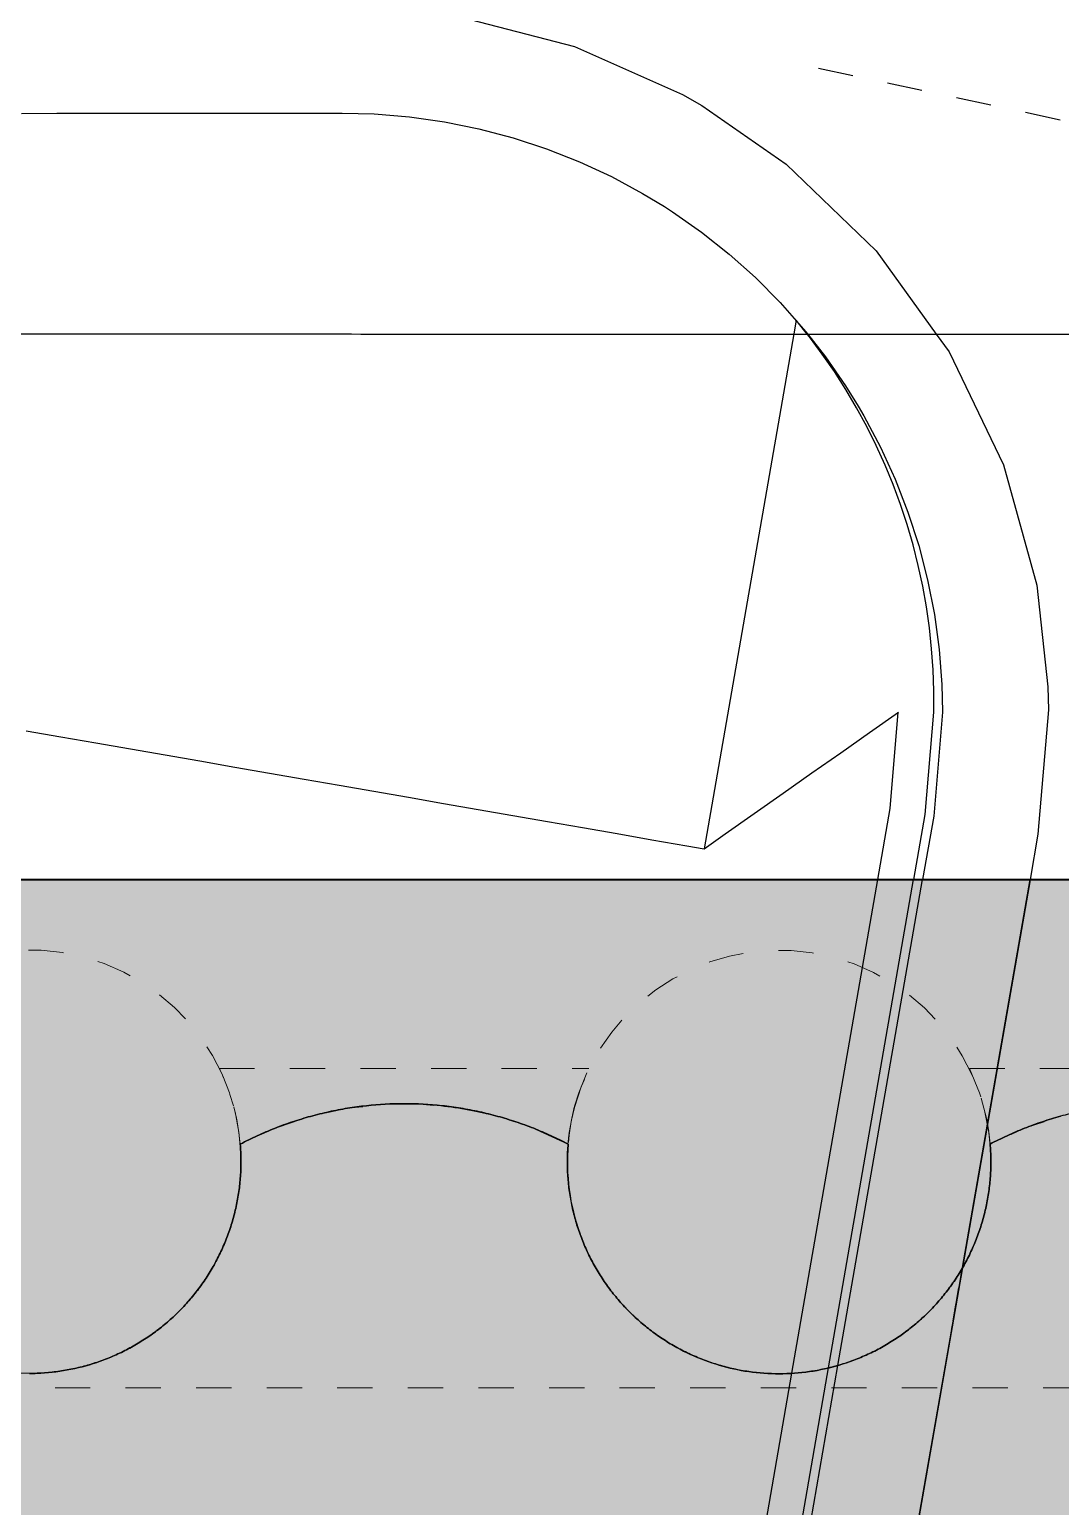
# Model space of a CAD drawing. Header units: metres. Extents: x -1147 to -802, y 5 to 567.
# Drawn here: x -1032.064 to -1029.143, y 544.278 to 548.462 of the extents above; entities that cross this region are included whole.
import ezdxf

# ---------------------------------------------------------------- set-up
doc = ezdxf.new("R2010")
doc.units = ezdxf.units.M
doc.linetypes.add('IMPORT-LNMK-LineTurn _3_', pattern=[0.0012, 0.0006, -0.0006])
doc.linetypes.add('JacobsDash', pattern=[0.0045, 0.003, -0.0015])
for name, color, linetype, lineweight in [('A-FLOR', 7, 'Continuous', 50), ('A-FLOR-PATT', 7, 'Continuous', 40), ('A-GENM', 7, 'Continuous', 35), ('A-GENM-HDLN', 7, 'JacobsDash', 15), ('S-BEAM', 7, 'Continuous', 50), ('S-BEAM-HDLN', 7, 'JacobsDash', 15), ('S-FNDN-HDLN', 7, 'JacobsDash', 15)]:
    doc.layers.add(name, color=color, linetype=linetype, lineweight=lineweight)

# ---------------------------------------------------------------- blocks, each defined once
blk = doc.blocks.new('T2DPAA-T2D-C3S-RW-M2D-100010_dwg-40802999-DRG-2873010 - GENERAL ARRANGEMENT PLAN')
at = {"color": 9, "lineweight": 25, "true_color": 0xc3c3c3}
for p, q in [((53.3683, -596.1241), (53.3771, -596.2237)), ((53.3771, -596.2237), (53.3858, -596.3233)), ((53.3858, -596.3233), (53.3945, -596.423)), ((53.3945, -596.423), (53.4032, -596.5226)), ((53.4032, -596.5226), (53.4119, -596.6222)), ((53.4119, -596.6222), (53.4206, -596.7218)), ((53.4206, -596.7218), (53.4294, -596.8214)), ((53.4294, -596.8214), (53.4381, -596.9211)), ((53.4381, -596.9211), (53.4468, -597.0207)), ((53.4468, -597.0207), (53.4555, -597.1203)), ((53.4555, -597.1203), (53.4642, -597.2199)), ((53.4642, -597.2199), (53.4729, -597.3195)), ((53.4729, -597.3195), (53.4817, -597.4192)), ((53.4817, -597.4192), (53.4904, -597.5188)), ((53.4904, -597.5188), (53.4991, -597.6184)), ((53.4991, -597.6184), (53.5078, -597.718)), ((53.5078, -597.718), (53.5165, -597.8176)), ((53.5165, -597.8176), (53.5252, -597.9172)), ((53.5252, -597.9172), (53.5339, -598.0169)), ((55.0132, -597.9376), (53.5383, -598.0667)), ((55.0525, -597.9342), (55.0132, -597.9376)), ((55.0229, -597.9743), (55.0525, -597.9342)), ((55.0232, -597.9752), (54.9737, -598.0408)), ((54.979, -598.0302), (55.0166, -597.9829)), ((55.0166, -597.9829), (55.0229, -597.9743)), ((53.5339, -598.0169), (53.5383, -598.0667)), ((54.9737, -598.0408), (54.909, -598.117)), ((54.9397, -598.0761), (54.979, -598.0302)), ((53.5383, -598.0667), (53.5945, -598.1138)), ((54.8989, -598.1206), (54.9397, -598.0761)), ((53.5945, -598.1138), (53.6711, -598.1781)), ((54.8566, -598.1636), (54.8989, -598.1206)), ((54.909, -598.117), (54.8626, -598.1664)), ((53.6711, -598.1781), (53.7477, -598.2424)), ((54.8128, -598.205), (54.8566, -598.1636)), ((54.8626, -598.1664), (54.8398, -598.1892)), ((54.8398, -598.1892), (54.7666, -598.2573)), ((54.7675, -598.2448), (54.8128, -598.205)), ((53.7477, -598.2424), (53.8243, -598.3067)), ((54.7666, -598.2573), (54.6894, -598.3209)), ((54.7209, -598.2829), (54.7675, -598.2448)), ((54.6731, -598.3193), (54.7209, -598.2829)), ((53.8243, -598.3067), (53.9009, -598.371)), ((54.6894, -598.3209), (54.6087, -598.3798)), ((54.624, -598.3539), (54.6731, -598.3193)), ((55.1168, -598.3276), (55.0771, -598.3761)), ((53.9009, -598.371), (53.9775, -598.4352)), ((54.5223, -598.4178), (54.5737, -598.3868)), ((54.6087, -598.3798), (54.5246, -598.434)), ((54.5737, -598.3868), (54.624, -598.3539)), ((55.0771, -598.3761), (54.8074, -598.607)), ((54.4699, -598.447), (54.5223, -598.4178)), ((53.9775, -598.4352), (54.0541, -598.4995)), ((54.4165, -598.4742), (54.4699, -598.447)), ((54.5246, -598.434), (54.4375, -598.483)), ((53.7842, -598.5471), (54.0537, -598.4992)), ((54.3072, -598.5229), (54.3623, -598.4995)), ((54.4375, -598.483), (54.3477, -598.5269)), ((54.3623, -598.4995), (54.4165, -598.4742)), ((53.5803, -598.5649), (53.7842, -598.5471)), ((54.1948, -598.5636), (54.2513, -598.5442)), ((54.2513, -598.5442), (54.3072, -598.5229)), ((54.3477, -598.5269), (54.2554, -598.5654)), ((52.1659, -598.6887), (53.5803, -598.5649)), ((54.0799, -598.5957), (53.7929, -598.6467)), ((54.08, -598.5961), (54.1377, -598.5809)), ((54.161, -598.5985), (54.0865, -598.6203)), ((54.1377, -598.5809), (54.1948, -598.5636)), ((54.2554, -598.5654), (54.161, -598.5985)), ((54.0863, -598.6198), (53.7951, -598.6716)), ((54.8074, -598.607), (54.502, -598.7861)), ((52.2078, -598.7854), (53.6063, -598.663)), ((53.7929, -598.6467), (53.6063, -598.663)), ((53.7951, -598.6716), (53.6128, -598.6875)), ((52.2212, -598.8093), (53.6128, -598.6875)), ((54.502, -598.7861), (54.2318, -598.8906)), ((54.2318, -598.8906), (54.1698, -598.9085)), ((54.1698, -598.9085), (53.8212, -598.9705)), ((53.8212, -598.9705), (53.6911, -598.9818)), ((52.5794, -599.0791), (53.6911, -598.9818))]:
    blk.add_line(p, q, dxfattribs=at)
at = {"color": 254, "lineweight": 25, "true_color": 0xd5d5d5}
for p, q in [((49.4845, -598.9233), (52.1659, -598.6887)), ((49.4932, -599.0229), (52.2078, -598.7854)), ((49.4954, -599.0478), (52.2212, -598.8093)), ((49.5215, -599.3466), (52.3972, -599.095)), ((52.3994, -599.0948), (52.4248, -599.0926)), ((52.4269, -599.0925), (52.455, -599.09)), ((52.4566, -599.0898), (52.4873, -599.0872)), ((52.4886, -599.0871), (52.5218, -599.0841)), ((52.5226, -599.0841), (52.5582, -599.081)), ((52.5585, -599.0809), (52.5794, -599.0791))]:
    blk.add_line(p, q, dxfattribs=at)
at = {"color": 9, "lineweight": 25, "true_color": 0xc3c3c3, "flags": 128}
for points in [[(55.0552, -595.6618), (55.081, -595.7584), (55.1067, -595.8551), (55.1325, -595.9517), (55.1583, -596.0483), (55.1841, -596.1449), (55.2098, -596.2415), (55.2356, -596.3382), (55.2614, -596.4348), (55.2872, -596.5314), (55.2894, -596.5399), (55.3106, -596.6286), (55.3282, -596.727), (55.3401, -596.8263), (55.3461, -596.9261), (55.3462, -597.0261), (55.3404, -597.1259), (55.3288, -597.2252), (55.3114, -597.3237), (55.2882, -597.4209), (55.2678, -597.4906), (55.2593, -597.5167), (55.2248, -597.6105), (55.1849, -597.7022), (55.1397, -597.7914), (55.0893, -597.8777), (55.0339, -597.961), (55.0232, -597.9752)], [(54.5501, -592.6044), (54.8079, -593.5706), (54.8714, -593.8088), (55.5793, -596.4626), (55.6383, -596.7926), (55.6413, -597.1278), (55.5882, -597.4589), (55.5723, -597.5193), (55.473, -597.7936), (55.3006, -598.1029), (55.1168, -598.3276)]]:
    blk.add_lwpolyline(points, dxfattribs=at)
at = {"color": 9, "linetype": 'IMPORT-LNMK-LineTurn _3_', "lineweight": 25, "true_color": 0xc3c3c3, "flags": 128}
blk.add_lwpolyline([(55.759, -597.8117), (55.8005, -598.6438), (55.7816, -599.4767), (55.7024, -600.3061), (55.6814, -600.4522)], dxfattribs=at)
blk = doc.blocks.new('T2DPAA-T2D-PWC-RW-M2D-100010_RoadDesign_rvt-1-DRG-2873010 - GENERAL ARRANGEMENT PLAN')
at = {"color": 254, "lineweight": 18, "true_color": 0xe3e3e3, "rotation": 75.11694444444437}
blk.add_blockref('T2DPAA-T2D-C3S-RW-M2D-100010_dwg-40802999-DRG-2873010 - GENERAL ARRANGEMENT PLAN', (-1722.337, 648.0105), dxfattribs=at)
blk = doc.blocks.new('Top of Pavement - RL A - Top of Pavement - RL A-68818558-DRG-2873010 - GENERAL ARRANGEMENT PLAN')
at = {"layer": 'A-GENM', "color": 253, "lineweight": 25, "true_color": 0xa3a3a3}
for points, knots in [([(133.061, 55.0586), (133.0956, 54.9286), (133.1661, 54.6631), (133.2728, 54.2618), (133.3809, 53.8549), (133.489, 53.4479), (133.5972, 53.041), (133.7053, 52.6341), (133.8134, 52.2271), (133.9216, 51.8201), (134.0297, 51.4132), (134.1379, 51.0062), (134.246, 50.5993), (134.3542, 50.1923), (134.4623, 49.7853), (134.5704, 49.3784), (134.6786, 48.9714), (134.7867, 48.5645), (134.8949, 48.1575), (135.003, 47.7505), (135.1111, 47.3436), (135.2193, 46.9366), (135.3274, 46.5296), (135.4356, 46.1227), (135.5437, 45.7157), (135.6519, 45.3087), (135.76, 44.9017), (135.8682, 44.4948), (135.9763, 44.0878), (136.0844, 43.6808), (136.1926, 43.2739), (136.3007, 42.8669), (136.4089, 42.4599), (136.517, 42.0529), (136.6252, 41.6459), (136.7333, 41.239), (136.8415, 40.832), (136.9496, 40.425), (137.0578, 40.018), (137.1659, 39.611), (137.274, 39.204), (137.3822, 38.7971), (137.4903, 38.3901), (137.5985, 37.9831), (137.7066, 37.5761), (137.8148, 37.1691), (137.9229, 36.7621), (138.0311, 36.3552), (138.1392, 35.9482), (138.2474, 35.5412), (138.3555, 35.1342), (138.4637, 34.7272), (138.5718, 34.3202), (138.6799, 33.9132), (138.7881, 33.5062), (138.8962, 33.0993), (139.0044, 32.6923), (139.1125, 32.2853), (139.2207, 31.8783), (139.3288, 31.4713), (139.437, 31.0643), (139.5451, 30.6573), (139.6533, 30.2503), (139.7614, 29.8433), (139.8696, 29.4363), (139.9777, 29.0294), (140.0858, 28.6224), (140.194, 28.2154), (140.3021, 27.8084), (140.4103, 27.4014), (140.5184, 26.9944), (140.6266, 26.5874), (140.7347, 26.1804), (140.8429, 25.7734), (140.951, 25.3664), (141.0592, 24.9595), (141.1673, 24.5525), (141.2754, 24.1455), (141.3836, 23.7385), (141.4917, 23.3315), (141.5999, 22.9245), (141.708, 22.5175), (141.8162, 22.1105), (141.9243, 21.7036), (142.0325, 21.2966), (142.1406, 20.8896), (142.2487, 20.4826), (142.3569, 20.0756), (142.465, 19.6686), (142.5732, 19.2616), (142.6813, 18.8547), (142.7895, 18.4477), (142.8976, 18.0407), (143.0058, 17.6337), (143.1139, 17.2268), (143.222, 16.8198), (143.3302, 16.4128), (143.4383, 16.0058), (143.5465, 15.5989), (143.6546, 15.1919), (143.7627, 14.7849), (143.8709, 14.3779), (143.961, 14.0387), (144.0331, 13.7674), (144.0871, 13.5639), (144.1412, 13.3605), (144.2133, 13.0892), (144.3034, 12.75), (144.4116, 12.3431), (144.5197, 11.9361), (144.6278, 11.5291), (144.736, 11.1222), (144.8444, 10.7153), (144.9524, 10.3083), (145.0595, 9.9011), (145.1678, 9.4942), (145.2607, 9.1557), (145.3386, 8.886), (145.3992, 8.6845), (145.4628, 8.484), (145.5289, 8.2844), (145.5965, 8.0852), (145.6648, 7.8863), (145.7327, 7.6873), (145.8221, 7.4215), (145.9107, 7.1555), (145.9993, 6.8894), (146.0883, 6.6235), (146.1998, 6.2912), (146.3336, 5.8925), (146.4672, 5.4936), (146.6007, 5.0948), (146.7343, 4.6959), (146.8681, 4.2972), (147.0025, 3.8987), (147.1372, 3.5003), (147.317, 2.9692), (147.4968, 2.4381), (147.6766, 1.907), (147.8114, 1.5086), (147.9462, 1.1103), (148.0811, 0.712), (148.2159, 0.3137), (148.3507, -0.0847), (148.4855, -0.483), (148.6204, -0.8813), (148.7552, -1.2796), (148.89, -1.6778), (149.0248, -2.0761), (149.1448, -2.4305), (149.2198, -2.6521), (149.2498, -2.7409)], [0.3006999, 0.3006999, 0.3006999, 0.3006999, 0.3034682, 0.3063584, 0.3092486, 0.3121387, 0.3150289, 0.3179191, 0.3208092, 0.3236994, 0.3265896, 0.3294798, 0.3323699, 0.3352601, 0.3381503, 0.3410405, 0.3439306, 0.3468208, 0.349711, 0.3526012, 0.3554913, 0.3583815, 0.3612717, 0.3641618, 0.367052, 0.3699422, 0.3728324, 0.3757225, 0.3786127, 0.3815029, 0.3843931, 0.3872832, 0.3901734, 0.3930636, 0.3959538, 0.3988439, 0.4017341, 0.4046243, 0.4075145, 0.4104046, 0.4132948, 0.416185, 0.4190751, 0.4219653, 0.4248555, 0.4277457, 0.4306358, 0.433526, 0.4364162, 0.4393064, 0.4421965, 0.4450867, 0.4479769, 0.4508671, 0.4537572, 0.4566474, 0.4595376, 0.4624277, 0.4653179, 0.4682081, 0.4710983, 0.4739884, 0.4768786, 0.4797688, 0.482659, 0.4855491, 0.4884393, 0.4913295, 0.4942197, 0.4971098, 0.5, 0.5028902, 0.5057803, 0.5086705, 0.5115607, 0.5144509, 0.517341, 0.5202312, 0.5231214, 0.5260116, 0.5289017, 0.5317919, 0.5346821, 0.5375723, 0.5404624, 0.5433526, 0.5462428, 0.5491329, 0.5520231, 0.5549133, 0.5578035, 0.5606936, 0.5635838, 0.566474, 0.5693642, 0.5722543, 0.5751445, 0.5780347, 0.5809249, 0.583815, 0.5867052, 0.5895954, 0.5924855, 0.5939306, 0.5953757, 0.5968208, 0.5982659, 0.6011561, 0.6040462, 0.6069364, 0.6098266, 0.6127168, 0.6156069, 0.6184971, 0.6213873, 0.6242775, 0.6271676, 0.6286127, 0.6300578, 0.6315029, 0.632948, 0.6343931, 0.6358382, 0.6372832, 0.6387283, 0.6416185, 0.6430636, 0.6445087, 0.6473988, 0.650289, 0.6531792, 0.6560694, 0.6589595, 0.6618497, 0.6647399, 0.6676301, 0.6705202, 0.6763006, 0.6791908, 0.6820809, 0.6849711, 0.6878613, 0.6907514, 0.6936416, 0.6965318, 0.699422, 0.7023121, 0.7052023, 0.7080925, 0.7109827, 0.7129166, 0.7129166, 0.7129166, 0.7129166]), ([(133.061, 55.0586), (133.0956, 54.9286), (133.1661, 54.6631), (133.2728, 54.2618), (133.3809, 53.8549), (133.489, 53.4479), (133.5972, 53.041), (133.7053, 52.6341), (133.8134, 52.2271), (133.9216, 51.8201), (134.0297, 51.4132), (134.1379, 51.0062), (134.246, 50.5993), (134.3542, 50.1923), (134.4623, 49.7853), (134.5704, 49.3784), (134.6786, 48.9714), (134.7867, 48.5645), (134.8949, 48.1575), (135.003, 47.7505), (135.1111, 47.3436), (135.2193, 46.9366), (135.3274, 46.5296), (135.4356, 46.1227), (135.5437, 45.7157), (135.6519, 45.3087), (135.76, 44.9017), (135.8682, 44.4948), (135.9763, 44.0878), (136.0844, 43.6808), (136.1926, 43.2739), (136.3007, 42.8669), (136.4089, 42.4599), (136.517, 42.0529), (136.6252, 41.6459), (136.7333, 41.239), (136.8415, 40.832), (136.9496, 40.425), (137.0578, 40.018), (137.1659, 39.611), (137.274, 39.204), (137.3822, 38.7971), (137.4903, 38.3901), (137.5985, 37.9831), (137.7066, 37.5761), (137.8148, 37.1691), (137.9229, 36.7621), (138.0311, 36.3552), (138.1392, 35.9482), (138.2474, 35.5412), (138.3555, 35.1342), (138.4637, 34.7272), (138.5718, 34.3202), (138.6799, 33.9132), (138.7881, 33.5062), (138.8962, 33.0993), (139.0044, 32.6923), (139.1125, 32.2853), (139.2207, 31.8783), (139.3288, 31.4713), (139.437, 31.0643), (139.5451, 30.6573), (139.6533, 30.2503), (139.7614, 29.8433), (139.8696, 29.4363), (139.9777, 29.0294), (140.0858, 28.6224), (140.194, 28.2154), (140.3021, 27.8084), (140.4103, 27.4014), (140.5184, 26.9944), (140.6266, 26.5874), (140.7347, 26.1804), (140.8429, 25.7734), (140.951, 25.3664), (141.0592, 24.9595), (141.1673, 24.5525), (141.2754, 24.1455), (141.3836, 23.7385), (141.5278, 23.1958), (141.672, 22.6532), (141.8162, 22.1105), (141.9243, 21.7036), (142.0325, 21.2966), (142.1406, 20.8896), (142.2487, 20.4826), (142.3569, 20.0756), (142.465, 19.6686), (142.5732, 19.2616), (142.6813, 18.8547), (142.7895, 18.4477), (142.8976, 18.0407), (143.0058, 17.6337), (143.1139, 17.2268), (143.222, 16.8198), (143.3302, 16.4128), (143.4383, 16.0058), (143.5465, 15.5989), (143.6546, 15.1919), (143.7627, 14.7849), (143.8709, 14.3779), (143.961, 14.0387), (144.0331, 13.7674), (144.0871, 13.5639), (144.1412, 13.3605), (144.2133, 13.0892), (144.3034, 12.75), (144.4116, 12.3431), (144.5197, 11.9361), (144.6278, 11.5291), (144.736, 11.1222), (144.8444, 10.7153), (144.9524, 10.3083), (145.0595, 9.9011), (145.1678, 9.4942), (145.2607, 9.1557), (145.3386, 8.886), (145.3992, 8.6845), (145.4628, 8.484), (145.5289, 8.2844), (145.5965, 8.0852), (145.6648, 7.8863), (145.7327, 7.6873), (145.8221, 7.4215), (145.9107, 7.1555), (145.9993, 6.8894), (146.0883, 6.6235), (146.1998, 6.2912), (146.3336, 5.8925), (146.4672, 5.4936), (146.6007, 5.0948), (146.7343, 4.6959), (146.8681, 4.2972), (147.0025, 3.8987), (147.1372, 3.5003), (147.2721, 3.102), (147.4069, 2.7037), (147.5418, 2.3053), (147.6766, 1.907), (147.8114, 1.5086), (147.9462, 1.1103), (148.0811, 0.712), (148.2159, 0.3137), (148.3507, -0.0847), (148.4855, -0.483), (148.6204, -0.8813), (148.7552, -1.2796), (148.89, -1.6778), (149.0248, -2.0761), (149.1448, -2.4305), (149.2198, -2.6521), (149.2498, -2.7409)], [0.3006999, 0.3006999, 0.3006999, 0.3006999, 0.3034682, 0.3063584, 0.3092486, 0.3121387, 0.3150289, 0.3179191, 0.3208092, 0.3236994, 0.3265896, 0.3294798, 0.3323699, 0.3352601, 0.3381503, 0.3410405, 0.3439306, 0.3468208, 0.349711, 0.3526012, 0.3554913, 0.3583815, 0.3612717, 0.3641618, 0.367052, 0.3699422, 0.3728324, 0.3757225, 0.3786127, 0.3815029, 0.3843931, 0.3872832, 0.3901734, 0.3930636, 0.3959538, 0.3988439, 0.4017341, 0.4046243, 0.4075145, 0.4104046, 0.4132948, 0.416185, 0.4190751, 0.4219653, 0.4248555, 0.4277457, 0.4306358, 0.433526, 0.4364162, 0.4393064, 0.4421965, 0.4450867, 0.4479769, 0.4508671, 0.4537572, 0.4566474, 0.4595376, 0.4624277, 0.4653179, 0.4682081, 0.4710983, 0.4739884, 0.4768786, 0.4797688, 0.482659, 0.4855491, 0.4884393, 0.4913295, 0.4942197, 0.4971098, 0.5, 0.5028902, 0.5057803, 0.5086705, 0.5115607, 0.5144509, 0.517341, 0.5202312, 0.5231214, 0.5260116, 0.5317919, 0.5346821, 0.5375723, 0.5404624, 0.5433526, 0.5462428, 0.5491329, 0.5520231, 0.5549133, 0.5578035, 0.5606936, 0.5635838, 0.566474, 0.5693642, 0.5722543, 0.5751445, 0.5780347, 0.5809249, 0.583815, 0.5867052, 0.5895954, 0.5924855, 0.5939306, 0.5953757, 0.5968208, 0.5982659, 0.6011561, 0.6040462, 0.6069364, 0.6098266, 0.6127168, 0.6156069, 0.6184971, 0.6213873, 0.6242775, 0.6271676, 0.6286127, 0.6300578, 0.6315029, 0.632948, 0.6343931, 0.6358382, 0.6372832, 0.6387283, 0.6416185, 0.6430636, 0.6445087, 0.6473988, 0.650289, 0.6531792, 0.6560694, 0.6589595, 0.6618497, 0.6647399, 0.6676301, 0.6705202, 0.6734104, 0.6763006, 0.6791908, 0.6820809, 0.6849711, 0.6878613, 0.6907514, 0.6936416, 0.6965318, 0.699422, 0.7023121, 0.7052023, 0.7080925, 0.7109827, 0.7129166, 0.7129166, 0.7129166, 0.7129166])]:
    blk.add_open_spline(points, degree=3, knots=knots, dxfattribs=at)
blk = doc.blocks.new('T2DPAA-T2D-C3S-RS-M3D-100334_rvt-1-DRG-2873010 - GENERAL ARRANGEMENT PLAN')
at = {"layer": 'A-GENM', "color": 9, "lineweight": 25, "true_color": 0xbebebe}
for points, knots in [([(-1131.6461, 545.3958), (-1131.6286, 545.3997), (-1131.5758, 545.4097), (-1131.4867, 545.4193), (-1131.3613, 545.4193), (-1131.2723, 545.4073), (-1131.2198, 545.3959)], [-0.7222222, -0.7222222, -0.7222222, -0.7222222, -0.6666667, -0.5555556, -0.4444444, -0.2777778, -0.2777778, -0.2777778, -0.2777778]), ([(-1130.9683, 545.3044), (-1130.972, 545.2614), (-1130.97, 545.1745), (-1130.946, 545.0761), (-1130.9244, 545.0226), (-1130.9186, 545.0095)], [-1, -1, -1, -1, -0.9347826, -0.8695652, -0.8478261, -0.8478261, -0.8478261, -0.8478261]), ([(-1132.4943, 544.6546), (-1132.4801, 544.6547), (-1132.4372, 544.6563), (-1132.3661, 544.6666), (-1132.3109, 544.683), (-1132.2839, 544.6932)], [-0.4996833, -0.4996833, -0.4996833, -0.4996833, -0.4782609, -0.4347826, -0.3913043, -0.3913043, -0.3913043, -0.3913043])]:
    blk.add_open_spline(points, degree=3, knots=knots, dxfattribs=at)
at = {"layer": 'A-GENM', "color": 253, "lineweight": 25, "true_color": 0xa3a3a3}
for points in [[(-1131.4866, 545.4174), (-1131.5045, 545.4164), (-1131.5223, 545.415), (-1131.5401, 545.4131)], [(-1131.4329, 545.4188), (-1131.4508, 545.4188), (-1131.4687, 545.4184), (-1131.4866, 545.4174)], [(-1131.3793, 545.4174), (-1131.3972, 545.4184), (-1131.4151, 545.4188), (-1131.4329, 545.4188)], [(-1131.3258, 545.4131), (-1131.3436, 545.415), (-1131.3614, 545.4164), (-1131.3793, 545.4174)], [(-1131.6982, 545.383), (-1131.7154, 545.3782), (-1131.7326, 545.373), (-1131.7495, 545.3674)], [(-1131.6461, 545.3958), (-1131.6635, 545.392), (-1131.6809, 545.3877), (-1131.6982, 545.383)], [(-1131.5933, 545.4059), (-1131.611, 545.403), (-1131.6286, 545.3997), (-1131.6461, 545.3958)], [(-1131.5401, 545.4131), (-1131.5579, 545.4111), (-1131.5757, 545.4087), (-1131.5933, 545.4059)], [(-1131.2726, 545.4059), (-1131.2902, 545.4088), (-1131.308, 545.4112), (-1131.3258, 545.4131)], [(-1131.2198, 545.3959), (-1131.2373, 545.3997), (-1131.2549, 545.403), (-1131.2726, 545.4059)], [(-1131.1677, 545.383), (-1131.185, 545.3878), (-1131.2023, 545.3921), (-1131.2198, 545.3959)], [(-1131.1163, 545.3674), (-1131.1333, 545.3731), (-1131.1505, 545.3783), (-1131.1677, 545.383)], [(-1129.5732, 545.3832), (-1129.5905, 545.3785), (-1129.6076, 545.3733), (-1129.6246, 545.3676)], [(-1129.5211, 545.3961), (-1129.5386, 545.3922), (-1129.556, 545.388), (-1129.5732, 545.3832)], [(-1131.8, 545.349), (-1131.8166, 545.3424), (-1131.8331, 545.3354), (-1131.8494, 545.328)], [(-1131.7495, 545.3674), (-1131.7665, 545.3617), (-1131.7833, 545.3556), (-1131.8, 545.349)], [(-1131.0659, 545.3491), (-1131.0825, 545.3556), (-1131.0994, 545.3618), (-1131.1163, 545.3674)], [(-1131.0165, 545.328), (-1131.0328, 545.3355), (-1131.0493, 545.3425), (-1131.0659, 545.3491)], [(-1129.6751, 545.3492), (-1129.6917, 545.3427), (-1129.7082, 545.3356), (-1129.7244, 545.3282)], [(-1129.6246, 545.3676), (-1129.6416, 545.3619), (-1129.6584, 545.3558), (-1129.6751, 545.3492)], [(-1131.8494, 545.328), (-1131.8656, 545.3205), (-1131.8817, 545.3126), (-1131.8975, 545.3043)], [(-1131.8975, 545.3043), (-1131.8963, 545.29), (-1131.8957, 545.2756), (-1131.8955, 545.2613)], [(-1130.9683, 545.3044), (-1130.9842, 545.3127), (-1131.0002, 545.3206), (-1131.0165, 545.328)], [(-1130.9704, 545.2613), (-1130.9702, 545.2757), (-1130.9695, 545.29), (-1130.9683, 545.3044)], [(-1129.7244, 545.3282), (-1129.7407, 545.3207), (-1129.7568, 545.3128), (-1129.7726, 545.3045)], [(-1129.7726, 545.3045), (-1129.7714, 545.2902), (-1129.7707, 545.2758), (-1129.7705, 545.2614)], [(-1131.8955, 545.2613), (-1131.8954, 545.2469), (-1131.8957, 545.2325), (-1131.8966, 545.2182)], [(-1130.9694, 545.2181), (-1130.9703, 545.2325), (-1130.9706, 545.2469), (-1130.9704, 545.2613)], [(-1129.7705, 545.2614), (-1129.7703, 545.247), (-1129.7707, 545.2326), (-1129.7715, 545.2183)], [(-1131.8966, 545.2182), (-1131.8975, 545.2038), (-1131.8988, 545.1895), (-1131.9007, 545.1753)], [(-1130.9653, 545.1751), (-1130.9672, 545.1894), (-1130.9686, 545.2037), (-1130.9694, 545.2181)], [(-1129.7715, 545.2183), (-1129.7724, 545.2039), (-1129.7737, 545.1895), (-1129.7756, 545.1753)], [(-1131.9007, 545.1753), (-1131.9017, 545.1682), (-1131.9038, 545.154), (-1131.9065, 545.1398), (-1131.908, 545.1328)], [(-1130.9581, 545.1326), (-1130.961, 545.1467), (-1130.9634, 545.1609), (-1130.9653, 545.1751)], [(-1129.7756, 545.1753), (-1129.7765, 545.1681), (-1129.7787, 545.1539), (-1129.7813, 545.1398), (-1129.7828, 545.1327)], [(-1131.908, 545.1328), (-1131.9109, 545.1187), (-1131.9143, 545.1048), (-1131.9182, 545.0909)], [(-1130.9479, 545.0906), (-1130.9518, 545.1045), (-1130.9552, 545.1185), (-1130.9581, 545.1326)], [(-1129.7828, 545.1327), (-1129.7857, 545.1186), (-1129.7891, 545.1046), (-1129.793, 545.0908)], [(-1131.9182, 545.0909), (-1131.9222, 545.0771), (-1131.9266, 545.0634), (-1131.9315, 545.0499)], [(-1130.9347, 545.0495), (-1130.9396, 545.063), (-1130.944, 545.0768), (-1130.9479, 545.0906)], [(-1129.793, 545.0908), (-1129.7969, 545.0769), (-1129.8013, 545.0632), (-1129.8062, 545.0497)], [(-1131.9315, 545.0499), (-1131.9364, 545.0364), (-1131.9418, 545.0231), (-1131.9476, 545.01)], [(-1130.9186, 545.0095), (-1130.9244, 545.0226), (-1130.9298, 545.036), (-1130.9347, 545.0495)], [(-1129.8062, 545.0497), (-1129.8111, 545.0361), (-1129.8165, 545.0228), (-1129.8223, 545.0096)], [(-1131.9476, 545.01), (-1131.9535, 544.9968), (-1131.9598, 544.9839), (-1131.9666, 544.9713)], [(-1130.8996, 544.9707), (-1130.9064, 544.9834), (-1130.9127, 544.9963), (-1130.9186, 545.0095)], [(-1129.8223, 545.0096), (-1129.8282, 544.9965), (-1129.8345, 544.9835), (-1129.8413, 544.9708)], [(-1131.9666, 544.9713), (-1131.9734, 544.9586), (-1131.9806, 544.9462), (-1131.9883, 544.934)], [(-1130.8779, 544.9334), (-1130.8855, 544.9455), (-1130.8928, 544.958), (-1130.8996, 544.9707)], [(-1129.8413, 544.9708), (-1129.8481, 544.9581), (-1129.8553, 544.9457), (-1129.863, 544.9335)], [(-1131.9883, 544.934), (-1131.996, 544.9219), (-1132.0041, 544.91), (-1132.0126, 544.8984)], [(-1130.8535, 544.8977), (-1130.8621, 544.9093), (-1130.8702, 544.9212), (-1130.8779, 544.9334)], [(-1129.863, 544.9335), (-1129.8707, 544.9213), (-1129.8788, 544.9094), (-1129.8873, 544.8978)], [(-1132.0126, 544.8984), (-1132.0169, 544.8927), (-1132.0256, 544.8812), (-1132.0348, 544.8702), (-1132.0395, 544.8647)], [(-1130.8267, 544.8639), (-1130.836, 544.8748), (-1130.845, 544.8861), (-1130.8535, 544.8977)], [(-1129.8873, 544.8978), (-1129.8916, 544.892), (-1129.9003, 544.8806), (-1129.9095, 544.8695), (-1129.9142, 544.864)], [(-1132.0686, 544.833), (-1132.0787, 544.8227), (-1132.0892, 544.8129), (-1132.1, 544.8034)], [(-1132.0395, 544.8647), (-1132.0488, 544.8538), (-1132.0585, 544.8432), (-1132.0686, 544.833)], [(-1130.7974, 544.8321), (-1130.8076, 544.8423), (-1130.8173, 544.8529), (-1130.8267, 544.8639)], [(-1130.766, 544.8025), (-1130.7768, 544.8119), (-1130.7873, 544.8218), (-1130.7974, 544.8321)], [(-1129.9434, 544.8322), (-1129.9535, 544.822), (-1129.964, 544.8121), (-1129.9748, 544.8026)], [(-1129.9142, 544.864), (-1129.9235, 544.8531), (-1129.9333, 544.8424), (-1129.9434, 544.8322)], [(-1132.1, 544.8034), (-1132.1108, 544.7939), (-1132.122, 544.7848), (-1132.1334, 544.7762)], [(-1130.7325, 544.7752), (-1130.744, 544.7839), (-1130.7552, 544.793), (-1130.766, 544.8025)], [(-1129.9748, 544.8026), (-1129.9856, 544.7931), (-1129.9968, 544.784), (-1130.0083, 544.7753)], [(-1132.1687, 544.7514), (-1132.1808, 544.7436), (-1132.1931, 544.7362), (-1132.2057, 544.7293)], [(-1132.1334, 544.7762), (-1132.1449, 544.7675), (-1132.1567, 544.7592), (-1132.1687, 544.7514)], [(-1130.6972, 544.7504), (-1130.7093, 544.7582), (-1130.7211, 544.7665), (-1130.7325, 544.7752)], [(-1130.6601, 544.7282), (-1130.6728, 544.7351), (-1130.6851, 544.7425), (-1130.6972, 544.7504)], [(-1130.0436, 544.7505), (-1130.0557, 544.7426), (-1130.068, 544.7352), (-1130.0806, 544.7283)], [(-1130.0083, 544.7753), (-1130.0197, 544.7666), (-1130.0315, 544.7583), (-1130.0436, 544.7505)], [(-1132.2442, 544.7098), (-1132.2572, 544.7038), (-1132.2705, 544.6982), (-1132.2839, 544.6932)], [(-1132.2057, 544.7293), (-1132.2183, 544.7223), (-1132.2311, 544.7158), (-1132.2442, 544.7098)], [(-1130.6216, 544.7087), (-1130.6347, 544.7147), (-1130.6475, 544.7212), (-1130.6601, 544.7282)], [(-1130.5817, 544.6921), (-1130.5952, 544.6971), (-1130.6085, 544.7027), (-1130.6216, 544.7087)], [(-1130.1192, 544.7088), (-1130.1323, 544.7027), (-1130.1455, 544.6972), (-1130.159, 544.6921)], [(-1130.0806, 544.7283), (-1130.0933, 544.7213), (-1130.1061, 544.7148), (-1130.1192, 544.7088)], [(-1132.409, 544.6609), (-1132.4232, 544.6588), (-1132.4375, 544.6573), (-1132.4518, 544.6562)], [(-1132.3666, 544.6687), (-1132.3806, 544.6656), (-1132.3948, 544.663), (-1132.409, 544.6609)], [(-1132.3248, 544.6794), (-1132.3386, 544.6753), (-1132.3525, 544.6717), (-1132.3666, 544.6687)], [(-1132.2839, 544.6932), (-1132.2974, 544.6881), (-1132.311, 544.6835), (-1132.3248, 544.6794)], [(-1130.5408, 544.6783), (-1130.5546, 544.6824), (-1130.5683, 544.687), (-1130.5817, 544.6921)], [(-1130.499, 544.6675), (-1130.513, 544.6706), (-1130.527, 544.6742), (-1130.5408, 544.6783)], [(-1130.4565, 544.6598), (-1130.4707, 544.6619), (-1130.4849, 544.6644), (-1130.499, 544.6675)], [(-1130.2418, 544.6676), (-1130.2559, 544.6645), (-1130.27, 544.6619), (-1130.2843, 544.6598)], [(-1130.2, 544.6784), (-1130.2138, 544.6743), (-1130.2277, 544.6707), (-1130.2418, 544.6676)], [(-1130.159, 544.6921), (-1130.1725, 544.687), (-1130.1862, 544.6824), (-1130.2, 544.6784)], [(-1132.4518, 544.6562), (-1132.466, 544.6552), (-1132.4801, 544.6547), (-1132.4943, 544.6546)], [(-1130.4135, 544.6552), (-1130.4279, 544.6562), (-1130.4422, 544.6577), (-1130.4565, 544.6598)], [(-1130.3704, 544.6536), (-1130.3848, 544.6536), (-1130.3992, 544.6541), (-1130.4135, 544.6552)], [(-1130.3272, 544.6552), (-1130.3416, 544.6541), (-1130.356, 544.6536), (-1130.3704, 544.6536)], [(-1130.2843, 544.6598), (-1130.2985, 544.6578), (-1130.3129, 544.6562), (-1130.3272, 544.6552)]]:
    blk.add_open_spline(points, degree=3, dxfattribs=at)
at = {"layer": 'A-GENM', "color": 9, "lineweight": 25, "true_color": 0xbebebe}
for points in [[(-1131.7495, 545.3674), (-1131.7326, 545.373), (-1131.7154, 545.3782), (-1131.6982, 545.383)], [(-1131.6982, 545.383), (-1131.6809, 545.3877), (-1131.6635, 545.392), (-1131.6461, 545.3958)], [(-1131.2198, 545.3959), (-1131.2023, 545.3921), (-1131.185, 545.3878), (-1131.1677, 545.383)], [(-1131.1677, 545.383), (-1131.1505, 545.3783), (-1131.1333, 545.3731), (-1131.1164, 545.3674)], [(-1129.6246, 545.3676), (-1129.6076, 545.3733), (-1129.5905, 545.3785), (-1129.5732, 545.3832)], [(-1131.8494, 545.328), (-1131.8331, 545.3354), (-1131.8166, 545.3424), (-1131.8, 545.349)], [(-1131.8, 545.349), (-1131.7833, 545.3556), (-1131.7665, 545.3617), (-1131.7495, 545.3674)], [(-1131.1164, 545.3674), (-1131.0994, 545.3618), (-1131.0826, 545.3556), (-1131.0659, 545.3491)], [(-1131.0659, 545.3491), (-1131.0493, 545.3425), (-1131.0328, 545.3355), (-1131.0165, 545.328)], [(-1129.7244, 545.3282), (-1129.7082, 545.3356), (-1129.6917, 545.3427), (-1129.6751, 545.3492)], [(-1129.6751, 545.3492), (-1129.6584, 545.3558), (-1129.6416, 545.3619), (-1129.6246, 545.3676)], [(-1131.9007, 545.1753), (-1131.8988, 545.1895), (-1131.8961, 545.2181), (-1131.895, 545.2613), (-1131.8963, 545.29), (-1131.8975, 545.3043)], [(-1131.8975, 545.3043), (-1131.8817, 545.3126), (-1131.8656, 545.3205), (-1131.8494, 545.328)], [(-1131.0165, 545.328), (-1131.0002, 545.3206), (-1130.9842, 545.3127), (-1130.9683, 545.3044)], [(-1129.7756, 545.1753), (-1129.7737, 545.1895), (-1129.771, 545.2182), (-1129.77, 545.2614), (-1129.7714, 545.2902), (-1129.7726, 545.3045)], [(-1129.7726, 545.3045), (-1129.7568, 545.3128), (-1129.7407, 545.3207), (-1129.7244, 545.3282)], [(-1131.908, 545.1328), (-1131.9051, 545.1469), (-1131.9026, 545.161), (-1131.9007, 545.1753)], [(-1129.7828, 545.1327), (-1129.7799, 545.1468), (-1129.7775, 545.161), (-1129.7756, 545.1753)], [(-1131.9182, 545.0909), (-1131.9143, 545.1048), (-1131.9109, 545.1187), (-1131.908, 545.1328)], [(-1129.793, 545.0908), (-1129.7891, 545.1046), (-1129.7857, 545.1186), (-1129.7828, 545.1327)], [(-1131.9315, 545.0499), (-1131.9266, 545.0634), (-1131.9222, 545.0771), (-1131.9182, 545.0909)], [(-1129.8062, 545.0497), (-1129.8013, 545.0632), (-1129.7969, 545.0769), (-1129.793, 545.0908)], [(-1131.9476, 545.01), (-1131.9418, 545.0231), (-1131.9364, 545.0364), (-1131.9315, 545.0499)], [(-1129.8223, 545.0096), (-1129.8165, 545.0228), (-1129.8111, 545.0361), (-1129.8062, 545.0497)], [(-1131.9666, 544.9713), (-1131.9598, 544.9839), (-1131.9535, 544.9968), (-1131.9476, 545.01)], [(-1130.9186, 545.0095), (-1130.9127, 544.9963), (-1130.9064, 544.9834), (-1130.8996, 544.9707)], [(-1129.8413, 544.9708), (-1129.8345, 544.9835), (-1129.8282, 544.9965), (-1129.8223, 545.0096)], [(-1131.9883, 544.934), (-1131.9806, 544.9462), (-1131.9734, 544.9586), (-1131.9666, 544.9713)], [(-1130.8996, 544.9707), (-1130.8928, 544.958), (-1130.8855, 544.9455), (-1130.8779, 544.9334)], [(-1129.863, 544.9335), (-1129.8553, 544.9457), (-1129.8481, 544.9581), (-1129.8413, 544.9708)], [(-1132.0126, 544.8984), (-1132.0041, 544.91), (-1131.996, 544.9219), (-1131.9883, 544.934)], [(-1130.8779, 544.9334), (-1130.8702, 544.9212), (-1130.8621, 544.9093), (-1130.8535, 544.8977)], [(-1129.8873, 544.8978), (-1129.8788, 544.9094), (-1129.8707, 544.9213), (-1129.863, 544.9335)], [(-1132.0395, 544.8647), (-1132.0301, 544.8756), (-1132.0212, 544.8869), (-1132.0126, 544.8984)], [(-1130.8535, 544.8977), (-1130.845, 544.8861), (-1130.836, 544.8748), (-1130.8267, 544.8639)], [(-1129.9142, 544.864), (-1129.9048, 544.875), (-1129.8959, 544.8862), (-1129.8873, 544.8978)], [(-1132.1, 544.8034), (-1132.0892, 544.8129), (-1132.0787, 544.8227), (-1132.0686, 544.833)], [(-1132.0686, 544.833), (-1132.0585, 544.8432), (-1132.0488, 544.8538), (-1132.0395, 544.8647)], [(-1130.8267, 544.8639), (-1130.8173, 544.8529), (-1130.8076, 544.8423), (-1130.7974, 544.8321)], [(-1130.7974, 544.8321), (-1130.7873, 544.8218), (-1130.7768, 544.8119), (-1130.766, 544.8025)], [(-1129.9748, 544.8026), (-1129.964, 544.8121), (-1129.9535, 544.8219), (-1129.9434, 544.8322)], [(-1129.9434, 544.8322), (-1129.9333, 544.8424), (-1129.9235, 544.8531), (-1129.9142, 544.864)], [(-1132.1334, 544.7762), (-1132.122, 544.7849), (-1132.1108, 544.7939), (-1132.1, 544.8034)], [(-1130.766, 544.8025), (-1130.7552, 544.793), (-1130.744, 544.7839), (-1130.7325, 544.7752)], [(-1130.0083, 544.7753), (-1129.9968, 544.784), (-1129.9856, 544.7931), (-1129.9748, 544.8026)], [(-1132.2057, 544.7292), (-1132.1931, 544.7362), (-1132.1808, 544.7436), (-1132.1687, 544.7514)], [(-1132.1687, 544.7514), (-1132.1567, 544.7592), (-1132.1449, 544.7675), (-1132.1334, 544.7762)], [(-1130.7325, 544.7752), (-1130.7211, 544.7665), (-1130.7093, 544.7582), (-1130.6972, 544.7504)], [(-1130.6972, 544.7504), (-1130.6851, 544.7425), (-1130.6728, 544.7351), (-1130.6601, 544.7282)], [(-1130.0806, 544.7283), (-1130.068, 544.7352), (-1130.0557, 544.7426), (-1130.0436, 544.7505)], [(-1130.0436, 544.7505), (-1130.0315, 544.7583), (-1130.0197, 544.7666), (-1130.0083, 544.7753)], [(-1132.2839, 544.6932), (-1132.2705, 544.6982), (-1132.2572, 544.7038), (-1132.2442, 544.7098)], [(-1132.2442, 544.7098), (-1132.2311, 544.7158), (-1132.2183, 544.7223), (-1132.2057, 544.7292)], [(-1130.6601, 544.7282), (-1130.6097, 544.7004), (-1130.5008, 544.6594), (-1130.3266, 544.6468), (-1130.2129, 544.6718), (-1130.159, 544.6921)], [(-1130.159, 544.6921), (-1130.1455, 544.6972), (-1130.1323, 544.7027), (-1130.1192, 544.7088)], [(-1130.1192, 544.7088), (-1130.1061, 544.7148), (-1130.0932, 544.7213), (-1130.0806, 544.7283)]]:
    blk.add_open_spline(points, degree=3, dxfattribs=at)
at = {"layer": 'A-GENM', "color": 253, "lineweight": 25, "true_color": 0xa3a3a3, "rotation": 75.11694444444437}
blk.add_blockref('Top of Pavement - RL A - Top of Pavement - RL A-68818558-DRG-2873010 - GENERAL ARRANGEMENT PLAN', (-1134.0578, 404.8616), dxfattribs=at)
blk = doc.blocks.new('01_SFO_FRP_Pile_CastInPlace_CS_BR08 - CAST-IN-PLACE PILE - 1200-8661394-DRG-2873010 - GENERAL ARRANGEMENT PLAN')
at = {"layer": 'S-FNDN-HDLN'}
for start, end in [(90, 270), (270, 90)]:
    blk.add_arc((0, 0), 0.6, start, end, dxfattribs=at)
blk = doc.blocks.new('20_SFR_WSC_ShotcreteWall_ArchFlatBack_Datum - ArchWall_PileSize_1200-8656109-DRG-2873010 - GENERAL ARRANGEMENT PLAN')
at = {"layer": 'A-GENM-HDLN', "color": 252, "true_color": 0x888888}
for p, q in [((0.5392, 0.8633), (1.5858, 0.8633)), ((0.5392, 0.8633), (0.5446, 0.8517)), ((0.5488, 0.8425), (0.5676, 0.7944)), ((0.5676, 0.7944), (0.569, 0.7903)), ((0.5693, 0.7894), (0.5789, 0.7579)), ((0.5798, 0.7545), (0.5873, 0.7226)), ((1.5441, 0.75), (1.5454, 0.755)), ((0.5873, 0.7226), (0.5892, 0.7131)), ((0.5894, 0.7121), (0.5952, 0.6754)), ((0.5955, 0.6733), (0.598, 0.649)), ((1.5286, 0.6653), (1.5296, 0.674)), ((1.527, 0.649), (1.5284, 0.6643))]:
    blk.add_line(p, q, dxfattribs=at)
at = {"layer": 'A-GENM-HDLN', "color": 252, "true_color": 0x888888, "flags": 128}
for points in [[(1.5458, 0.7565), (1.5574, 0.7944), (1.5858, 0.8633)], [(1.527, 0.649), (1.4294, 0.6936), (1.3277, 0.7276), (1.2228, 0.7504), (1.1161, 0.7619), (1.0088, 0.7619), (0.9022, 0.7504), (0.7973, 0.7276), (0.6956, 0.6936), (0.598, 0.649)], [(1.5298, 0.6762), (1.5377, 0.7226), (1.5437, 0.7488)]]:
    blk.add_lwpolyline(points, dxfattribs=at)
blk = doc.blocks.new('20_SFR_WSC_ShotcreteWall_ArchFlatBack_Datum - ArchWall_PileSize_1200-8656190-DRG-2873010 - GENERAL ARRANGEMENT PLAN')
at = {"layer": 'A-GENM-HDLN', "color": 252, "true_color": 0x888888}
for p, q in [((0.5392, 0.8633), (1.5858, 0.8633)), ((0.5392, 0.8633), (0.5676, 0.7944)), ((1.5741, 0.8377), (1.5858, 0.8633)), ((1.5704, 0.8289), (1.5736, 0.8366)), ((0.5676, 0.7944), (0.5715, 0.7828)), ((0.5728, 0.7787), (0.5873, 0.7226)), ((1.5429, 0.7456), (1.5469, 0.7605)), ((0.5873, 0.7226), (0.5905, 0.7061)), ((0.5907, 0.7051), (0.5939, 0.6854)), ((0.5942, 0.6833), (0.598, 0.649)), ((1.5282, 0.662), (1.5305, 0.6813)), ((1.527, 0.649), (1.5281, 0.661))]:
    blk.add_line(p, q, dxfattribs=at)
at = {"layer": 'A-GENM-HDLN', "color": 252, "true_color": 0x888888, "flags": 128}
for points in [[(1.5473, 0.762), (1.5574, 0.7944), (1.5698, 0.8274)], [(1.527, 0.649), (1.4294, 0.6936), (1.3277, 0.7276), (1.2228, 0.7504), (1.1161, 0.7619), (1.0089, 0.7619), (0.9022, 0.7504), (0.7973, 0.7276), (0.6956, 0.6936), (0.598, 0.649)], [(1.5308, 0.6835), (1.5377, 0.7226), (1.5426, 0.7444)]]:
    blk.add_lwpolyline(points, dxfattribs=at)

msp = doc.modelspace()

# ---------------------------------------------------------------- hatches: boundary and pattern name
at = {"layer": 'A-FLOR-PATT', "lineweight": 5, "true_color": 0xe1e1e1}
for points in [[(-1035.3928, 544.1752), (-1035.3504, 544.1881), (-1034.9755, 544.938), (-1034.6994, 544.3859), (-1029.23, 546.0477), (-1029.229, 546.0535), (-1035.3893, 546.0535), (-1035.392, 544.6004)], [(-1031.803, 531.2789), (-1029.2319, 546.0472), (-1034.6994, 544.3859), (-1034.5982, 544.1835), (-1035.3527, 544.1835), (-1035.3527, 544.1874), (-1035.3928, 544.1752), (-1032.1993, 532.7025)]]:
    msp.add_hatch(color=254, dxfattribs=at).paths.add_polyline_path(points)
h = msp.add_hatch(color=254, dxfattribs=at)
h.paths.add_polyline_path([(-1025.2425, 507.7099), (-1024.9578, 509.3464), (-1025.4129, 509.3472), (-1025.328, 508.5308)])
h.paths.add_polyline_path([(-1024.6508, 521.0109), (-1024.6888, 521.3724), (-1024.705, 521.6018), (-1024.7225, 522.22), (-1024.7202, 522.3432), (-1024.68, 523.1174), (-1024.5745, 523.9112), (-1022.6533, 534.9359), (-1022.5017, 535.7941), (-1021.996, 538.5181), (-1021.9412, 538.6558), (-1021.9145, 538.6976), (-1021.8131, 538.8044), (-1021.7855, 538.8242), (-1021.7336, 538.8568), (-1021.6322, 538.8968), (-1021.5893, 538.9073), (-1021.4441, 538.9149), (-1021.3912, 538.9073), (-1021.2477, 538.8568), (-1021.2091, 538.8347), (-1021.1006, 538.7419), (-1021.0673, 538.7003), (-1021.0006, 538.574), (-1020.9699, 538.4751), (-1020.9102, 538.2721), (-1020.7847, 537.7809), (-1020.7018, 537.3821), (-1020.6377, 536.996), (-1020.5593, 536.2828), (-1020.5523, 536.1555), (-1020.5323, 535.5099), (-1020.5338, 535.3662), (-1020.5649, 534.7368), (-1020.5755, 534.6152), (-1020.5962, 534.4158), (-1018.5715, 546.0535), (-1029.229, 546.0535), (-1029.2319, 546.0369), (-1026.6273, 521.0144), (-1024.7034, 521.011)])
h.paths.add_polyline_path([(-1021.0896, 544.2777), (-1021.8441, 544.2777), (-1021.4668, 545.0322), (-1021.2466, 544.5918)])
h = msp.add_hatch(color=254, dxfattribs=at)
h.paths.add_polyline_path([(-1025.2425, 507.7099), (-1025.4129, 509.3472), (-1025.6984, 509.3477), (-1025.4667, 508.5152)])
h.paths.add_polyline_path([(-1026.6273, 521.0144), (-1029.2319, 546.0369), (-1031.803, 531.2789), (-1028.947, 521.0185)])

# ---------------------------------------------------------------- linework, layer by layer
at = {"layer": 'A-FLOR', "color": 252, "lineweight": 25, "true_color": 0x888888}
for p, q in [((-1029.229, 546.0535), (-1035.9058, 507.7298)), ((-1035.3893, 546.0535), (-1004.6133, 546.0535))]:
    msp.add_line(p, q, dxfattribs=at)
at = {"layer": 'S-BEAM', "lineweight": 40}
msp.add_line((-1022.1934, 546.0536), (-1035.392, 546.0536), dxfattribs=at)
at = {"layer": 'S-BEAM-HDLN'}
msp.add_line((-1035.392, 544.6136), (-1022.1934, 544.6136), dxfattribs=at)
at = {"layer": 'S-FNDN-HDLN'}
for start, end in [(345.1169, 165.1169), (165.1169, 345.1169)]:
    msp.add_arc((-1029.9401, 545.2536), 0.6, start, end, dxfattribs=at)

# ---------------------------------------------------------------- block references
at = {"lineweight": 5}
for name in ['T2DPAA-T2D-PWC-RW-M2D-100010_RoadDesign_rvt-1-DRG-2873010 - GENERAL ARRANGEMENT PLAN', 'T2DPAA-T2D-C3S-RS-M3D-100334_rvt-1-DRG-2873010 - GENERAL ARRANGEMENT PLAN']:
    msp.add_blockref(name, (100.4304, 0), dxfattribs=at)
at = {"layer": 'A-GENM-HDLN', "color": 252, "true_color": 0x888888}
for name, p, rotation in [('20_SFR_WSC_ShotcreteWall_ArchFlatBack_Datum - ArchWall_PileSize_1200-8656109-DRG-2873010 - GENERAL ARRANGEMENT PLAN', (-1032.0651, 544.6549), 0.02772012603393887), ('20_SFR_WSC_ShotcreteWall_ArchFlatBack_Datum - ArchWall_PileSize_1200-8656190-DRG-2873010 - GENERAL ARRANGEMENT PLAN', (-1029.9401, 544.6557), 3.49943060736561e-05)]:
    msp.add_blockref(name, p, dxfattribs=dict(at, rotation=rotation))
at = {"layer": 'S-FNDN-HDLN', "rotation": 75.11694444444356}
msp.add_blockref('01_SFO_FRP_Pile_CastInPlace_CS_BR08 - CAST-IN-PLACE PILE - 1200-8661394-DRG-2873010 - GENERAL ARRANGEMENT PLAN', (-1032.0651, 545.2546), dxfattribs=at)

doc.saveas('drawing.dxf')
